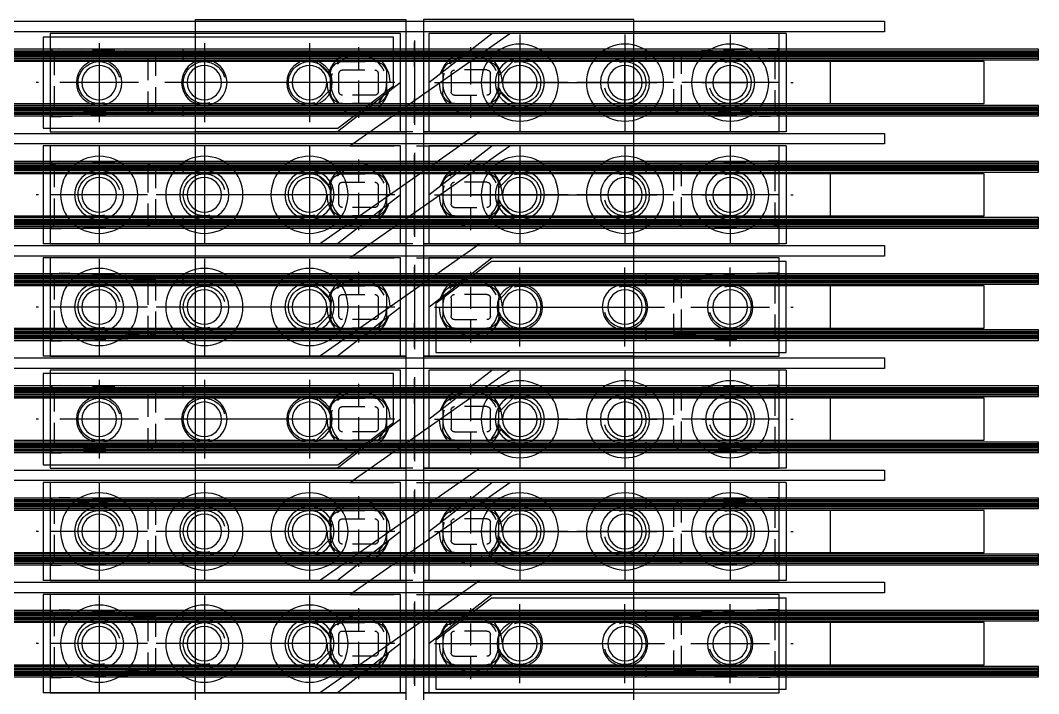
# Model space of a CAD drawing. Header units: millimetres. Extents: x 282 to 14566, y -4134 to 5341.
# Drawn here: x 3645.9 to 3791.2, y 1130 to 1226 of the extents above; entities that cross this region are included whole.
import ezdxf

# ---------------------------------------------------------------- set-up
doc = ezdxf.new("R2010")
doc.units = ezdxf.units.MM
for name, pattern in [('CENTER', [50.8, 31.75, -6.35, 6.35, -6.35]), ('CENTER1', [10, 7, -1, 1, -1]), ('CENTERX2', [101.6, 63.5, -12.7, 12.7, -12.7]), ('HIDDEN', [9.525, 6.35, -3.175]), ('HIDDEN2', [4.7625, 3.175, -1.5875])]:
    doc.linetypes.add(name, pattern=pattern)
doc.layers.add('CENTER', color=1, linetype='CENTER')
doc.layers.add('THIN', color=3, linetype='Continuous')

# ---------------------------------------------------------------- blocks, each defined once
blk = doc.blocks.new('A$C6A33477B')
at = {"color": 6}
for p, q in [((-8, 7), (31.42, 7)), ((-8, 7), (-8, -7)), ((54.27, -9), (31.42, 7)), ((-8, -7), (35.73, -7)), ((58.58, -23), (35.73, -7)), ((54.27, -9), (98, -9)), ((98, -9), (98, -23)), ((58.58, -23), (98, -23))]:
    blk.add_line(p, q, dxfattribs=at)
at = {"color": 1, "linetype": 'CENTER', "ltscale": 2}
for p, q in [((0, 6.88), (0, -6.88)), ((15, 6.88), (15, -6.88)), ((30, 6.88), (30, -6.88)), ((-6.88, 0), (6.88, 0)), ((8.12, 0), (21.88, 0)), ((23.12, 0), (36.88, 0)), ((60, -9.12), (60, -22.88)), ((75, -9.12), (75, -22.88)), ((90, -9.12), (90, -22.88)), ((53.12, -16), (66.88, -16)), ((68.12, -16), (81.88, -16)), ((83.12, -16), (96.88, -16))]:
    blk.add_line(p, q, dxfattribs=at)
at = {"color": 2, "linetype": 'HIDDEN'}
for p, q in [((35.73, -7), (51.42, -7)), ((54.27, -9), (38.58, -9))]:
    blk.add_line(p, q, dxfattribs=at)
at = {"color": 6}
for centre, radius in [((0, 0), 5.5), ((15, 0), 5.5), ((30, 0), 5.5), ((0, 0), 3.5), ((15, 0), 3.5), ((30, 0), 3.5), ((60, -16), 5.5), ((75, -16), 5.5), ((90, -16), 5.5), ((60, -16), 3.5), ((75, -16), 3.5), ((90, -16), 3.5)]:
    blk.add_circle(centre, radius, dxfattribs=at)
blk = doc.blocks.new('A$C429828F3')
at = {"color": 250}
for points in [[(-62.25, 304), (-92.25, 304), (-92.25, 320), (-62.25, 320), (-62.25, 304)], [(-59.75, 304), (-29.75, 304), (-29.75, 320), (-59.75, 320), (-59.75, 304)], [(-62.25, 288), (-92.25, 288), (-92.25, 304), (-62.25, 304), (-62.25, 288)], [(-59.75, 288), (-29.75, 288), (-29.75, 304), (-59.75, 304), (-59.75, 288)], [(-62.25, 272), (-92.25, 272), (-92.25, 288), (-62.25, 288), (-62.25, 272)], [(-59.75, 272), (-29.75, 272), (-29.75, 288), (-59.75, 288), (-59.75, 272)], [(-62.25, 256), (-92.25, 256), (-92.25, 272), (-62.25, 272), (-62.25, 256)], [(-59.75, 256), (-29.75, 256), (-29.75, 272), (-59.75, 272), (-59.75, 256)], [(-62.25, 240), (-92.25, 240), (-92.25, 256), (-62.25, 256), (-62.25, 240)], [(-59.75, 240), (-29.75, 240), (-29.75, 256), (-59.75, 256), (-59.75, 240)], [(-62.25, 224), (-92.25, 224), (-92.25, 240), (-62.25, 240), (-62.25, 224)], [(-59.75, 224), (-29.75, 224), (-29.75, 240), (-59.75, 240), (-59.75, 224)], [(-62.25, 208), (-92.25, 208), (-92.25, 224), (-62.25, 224), (-62.25, 208)], [(-59.75, 208), (-29.75, 208), (-29.75, 224), (-59.75, 224), (-59.75, 208)]]:
    blk.add_lwpolyline(points, dxfattribs=at)
blk = doc.blocks.new('A$C45CF31D8')
at = {"color": 250}
for p, q in [((15, 287.75), (-119, 287.75)), ((-119, 287.75), (-119, 286.25)), ((-119, 286.25), (15, 286.25)), ((-104, 272), (-104, 286)), ((-104, 286), (-54, 286)), ((-54, 279), (-63, 286)), ((-54, 286), (-54, 272)), ((-50, 286), (0, 286)), ((-50, 272), (-50, 286)), ((0, 286), (0, 272)), ((-141, 283.5, 0), (-141, 283.75, 0)), ((-141, 283.75, 0), (37, 283.75, 0)), ((-141, 283.25, 0), (-141, 283.5, 0)), ((-141, 283.5, 0), (37, 283.5, 0)), ((37, 283.5, 0), (-141, 283.5, 0)), ((37, 283.25, 0), (-141, 283.25, 0)), ((-141, 283, 0), (-141, 283.25, 0)), ((-141, 283.25, 0), (37, 283.25, 0)), ((-141, 282.75, 0), (-141, 283, 0)), ((-141, 283, 0), (37, 283, 0)), ((37, 283, 0), (-141, 283, 0)), ((-141, 282.5, 0), (-141, 282.75, 0)), ((-141, 282.75, 0), (37, 282.75, 0)), ((37, 282.75, 0), (-141, 282.75, 0)), ((-141, 282.25, 0), (-141, 282.5, 0)), ((-141, 282.5, 0), (37, 282.5, 0)), ((37, 282.5, 0), (-141, 282.5, 0)), ((37, 282.25, 0), (-141, 282.25, 0)), ((-111.25, 282), (-111.25, 276)), ((-50, 279), (-41, 272)), ((-141, 275.5, 0), (-141, 275.75, 0)), ((-141, 275.75, 0), (37, 275.75, 0)), ((-141, 275.25, 0), (-141, 275.5, 0)), ((-141, 275.5, 0), (37, 275.5, 0)), ((37, 275.5, 0), (-141, 275.5, 0)), ((37, 275.25, 0), (-141, 275.25, 0)), ((-141, 275, 0), (-141, 275.25, 0)), ((-141, 275.25, 0), (37, 275.25, 0)), ((-141, 274.75, 0), (-141, 275, 0)), ((-141, 275, 0), (37, 275, 0)), ((37, 275, 0), (-141, 275, 0)), ((37, 274.75, 0), (-141, 274.75, 0)), ((-141, 274.5, 0), (-141, 274.75, 0)), ((-141, 274.75, 0), (37, 274.75, 0)), ((-141, 274.25, 0), (-141, 274.5, 0)), ((-141, 274.5, 0), (37, 274.5, 0)), ((37, 274.5, 0), (-141, 274.5, 0)), ((37, 274.25, 0), (-141, 274.25, 0)), ((15, 271.75), (-119, 271.75)), ((-119, 271.75), (-119, 270.25)), ((-54, 272), (-104, 272)), ((0, 272), (-50, 272)), ((-119, 270.25), (15, 270.25)), ((-104, 256), (-104, 270)), ((-104, 270), (-54, 270)), ((-54, 263), (-63, 270)), ((-54, 270), (-54, 256)), ((-50, 270), (0, 270)), ((-50, 256), (-50, 270)), ((0, 270), (0, 256)), ((-141, 267.5, 0), (-141, 267.75, 0)), ((-141, 267.75, 0), (37, 267.75, 0)), ((-141, 267.25, 0), (-141, 267.5, 0)), ((-141, 267.5, 0), (37, 267.5, 0)), ((37, 267.5, 0), (-141, 267.5, 0)), ((37, 267.25, 0), (-141, 267.25, 0)), ((-141, 267, 0), (-141, 267.25, 0)), ((-141, 267.25, 0), (37, 267.25, 0)), ((-141, 266.75, 0), (-141, 267, 0)), ((-141, 267, 0), (37, 267, 0)), ((37, 267, 0), (-141, 267, 0)), ((-141, 266.5, 0), (-141, 266.75, 0)), ((-141, 266.75, 0), (37, 266.75, 0)), ((37, 266.75, 0), (-141, 266.75, 0)), ((-141, 266.25, 0), (-141, 266.5, 0)), ((-141, 266.5, 0), (37, 266.5, 0)), ((37, 266.5, 0), (-141, 266.5, 0)), ((37, 266.25, 0), (-141, 266.25, 0)), ((-111.25, 266), (-111.25, 260)), ((-50, 263), (-41, 256)), ((-141, 259.5, 0), (-141, 259.75, 0)), ((-141, 259.75, 0), (37, 259.75, 0)), ((-141, 259.25, 0), (-141, 259.5, 0)), ((-141, 259.5, 0), (37, 259.5, 0)), ((37, 259.5, 0), (-141, 259.5, 0)), ((37, 259.25, 0), (-141, 259.25, 0)), ((-141, 259, 0), (-141, 259.25, 0)), ((-141, 259.25, 0), (37, 259.25, 0)), ((-141, 258.75, 0), (-141, 259, 0)), ((-141, 259, 0), (37, 259, 0)), ((37, 259, 0), (-141, 259, 0)), ((37, 258.75, 0), (-141, 258.75, 0)), ((-141, 258.5, 0), (-141, 258.75, 0)), ((-141, 258.75, 0), (37, 258.75, 0)), ((-141, 258.25, 0), (-141, 258.5, 0)), ((-141, 258.5, 0), (37, 258.5, 0)), ((37, 258.5, 0), (-141, 258.5, 0)), ((37, 258.25, 0), (-141, 258.25, 0)), ((15, 255.75), (-119, 255.75)), ((-119, 255.75), (-119, 254.25)), ((-54, 256), (-104, 256)), ((0, 256), (-50, 256)), ((-119, 254.25), (15, 254.25)), ((-104, 240), (-104, 254)), ((-104, 254), (-54, 254)), ((-54, 247), (-63, 254)), ((-54, 254), (-54, 240)), ((-50, 254), (0, 254)), ((-50, 240), (-50, 254)), ((0, 254), (0, 240)), ((-141, 251.5, 0), (-141, 251.75, 0)), ((-141, 251.75, 0), (37, 251.75, 0)), ((-141, 251.25, 0), (-141, 251.5, 0)), ((-141, 251.5, 0), (37, 251.5, 0)), ((37, 251.5, 0), (-141, 251.5, 0)), ((37, 251.25, 0), (-141, 251.25, 0)), ((-141, 251, 0), (-141, 251.25, 0)), ((-141, 251.25, 0), (37, 251.25, 0)), ((-141, 250.75, 0), (-141, 251, 0)), ((-141, 251, 0), (37, 251, 0)), ((37, 251, 0), (-141, 251, 0)), ((-141, 250.5, 0), (-141, 250.75, 0)), ((-141, 250.75, 0), (37, 250.75, 0)), ((37, 250.75, 0), (-141, 250.75, 0)), ((-141, 250.25, 0), (-141, 250.5, 0)), ((-141, 250.5, 0), (37, 250.5, 0)), ((37, 250.5, 0), (-141, 250.5, 0)), ((37, 250.25, 0), (-141, 250.25, 0)), ((-111.25, 250), (-111.25, 244)), ((-50, 247), (-41, 240)), ((-141, 243.5, 0), (-141, 243.75, 0)), ((-141, 243.75, 0), (37, 243.75, 0)), ((-141, 243.25, 0), (-141, 243.5, 0)), ((-141, 243.5, 0), (37, 243.5, 0)), ((37, 243.5, 0), (-141, 243.5, 0)), ((37, 243.25, 0), (-141, 243.25, 0)), ((-141, 243, 0), (-141, 243.25, 0)), ((-141, 243.25, 0), (37, 243.25, 0)), ((-141, 242.75, 0), (-141, 243, 0)), ((-141, 243, 0), (37, 243, 0)), ((37, 243, 0), (-141, 243, 0)), ((37, 242.75, 0), (-141, 242.75, 0)), ((-141, 242.5, 0), (-141, 242.75, 0)), ((-141, 242.75, 0), (37, 242.75, 0)), ((-141, 242.25, 0), (-141, 242.5, 0)), ((-141, 242.5, 0), (37, 242.5, 0)), ((37, 242.5, 0), (-141, 242.5, 0)), ((37, 242.25, 0), (-141, 242.25, 0)), ((15, 239.75), (-119, 239.75)), ((-119, 239.75), (-119, 238.25)), ((-54, 240), (-104, 240)), ((0, 240), (-50, 240)), ((-119, 238.25), (15, 238.25)), ((-104, 224), (-104, 238)), ((-104, 238), (-54, 238)), ((-54, 231), (-63, 238)), ((-54, 238), (-54, 224)), ((-50, 238), (0, 238)), ((-50, 224), (-50, 238)), ((0, 238), (0, 224)), ((-141, 235.5, 0), (-141, 235.75, 0)), ((-141, 235.75, 0), (37, 235.75, 0)), ((-141, 235.25, 0), (-141, 235.5, 0)), ((-141, 235.5, 0), (37, 235.5, 0)), ((37, 235.5, 0), (-141, 235.5, 0)), ((37, 235.25, 0), (-141, 235.25, 0)), ((-141, 235, 0), (-141, 235.25, 0)), ((-141, 235.25, 0), (37, 235.25, 0)), ((-141, 234.75, 0), (-141, 235, 0)), ((-141, 235, 0), (37, 235, 0)), ((37, 235, 0), (-141, 235, 0)), ((-141, 234.5, 0), (-141, 234.75, 0)), ((-141, 234.75, 0), (37, 234.75, 0)), ((37, 234.75, 0), (-141, 234.75, 0)), ((-141, 234.25, 0), (-141, 234.5, 0)), ((-141, 234.5, 0), (37, 234.5, 0)), ((37, 234.5, 0), (-141, 234.5, 0)), ((37, 234.25, 0), (-141, 234.25, 0)), ((-111.25, 234), (-111.25, 228)), ((-50, 231), (-41, 224)), ((-141, 227.5, 0), (-141, 227.75, 0)), ((-141, 227.75, 0), (37, 227.75, 0)), ((-141, 227.25, 0), (-141, 227.5, 0)), ((-141, 227.5, 0), (37, 227.5, 0)), ((37, 227.5, 0), (-141, 227.5, 0)), ((37, 227.25, 0), (-141, 227.25, 0)), ((-141, 227, 0), (-141, 227.25, 0)), ((-141, 227.25, 0), (37, 227.25, 0)), ((-141, 226.75, 0), (-141, 227, 0)), ((-141, 227, 0), (37, 227, 0)), ((37, 227, 0), (-141, 227, 0)), ((37, 226.75, 0), (-141, 226.75, 0)), ((-141, 226.5, 0), (-141, 226.75, 0)), ((-141, 226.75, 0), (37, 226.75, 0)), ((-141, 226.25, 0), (-141, 226.5, 0)), ((-141, 226.5, 0), (37, 226.5, 0)), ((37, 226.5, 0), (-141, 226.5, 0)), ((37, 226.25, 0), (-141, 226.25, 0)), ((15, 223.75), (-119, 223.75)), ((-119, 223.75), (-119, 222.25)), ((-54, 224), (-104, 224)), ((0, 224), (-50, 224)), ((-119, 222.25), (15, 222.25)), ((-104, 208), (-104, 222)), ((-104, 222), (-54, 222)), ((-54, 215), (-63, 222)), ((-54, 222), (-54, 208)), ((-50, 222), (0, 222)), ((-50, 208), (-50, 222)), ((0, 222), (0, 208)), ((-141, 219.5, 0), (-141, 219.75, 0)), ((-141, 219.75, 0), (37, 219.75, 0)), ((-141, 219.25, 0), (-141, 219.5, 0)), ((-141, 219.5, 0), (37, 219.5, 0)), ((37, 219.5, 0), (-141, 219.5, 0)), ((37, 219.25, 0), (-141, 219.25, 0)), ((-141, 219, 0), (-141, 219.25, 0)), ((-141, 219.25, 0), (37, 219.25, 0)), ((-141, 218.75, 0), (-141, 219, 0)), ((-141, 219, 0), (37, 219, 0)), ((37, 219, 0), (-141, 219, 0)), ((-141, 218.5, 0), (-141, 218.75, 0)), ((-141, 218.75, 0), (37, 218.75, 0)), ((37, 218.75, 0), (-141, 218.75, 0)), ((-141, 218.25, 0), (-141, 218.5, 0)), ((-141, 218.5, 0), (37, 218.5, 0)), ((37, 218.5, 0), (-141, 218.5, 0)), ((37, 218.25, 0), (-141, 218.25, 0)), ((-111.25, 218), (-111.25, 212)), ((-50, 215), (-41, 208)), ((-141, 211.5, 0), (-141, 211.75, 0)), ((-141, 211.75, 0), (37, 211.75, 0)), ((-141, 211.25, 0), (-141, 211.5, 0)), ((-141, 211.5, 0), (37, 211.5, 0)), ((37, 211.5, 0), (-141, 211.5, 0)), ((37, 211.25, 0), (-141, 211.25, 0)), ((-141, 211, 0), (-141, 211.25, 0)), ((-141, 211.25, 0), (37, 211.25, 0)), ((-141, 210.75, 0), (-141, 211, 0)), ((-141, 211, 0), (37, 211, 0)), ((37, 211, 0), (-141, 211, 0)), ((37, 210.75, 0), (-141, 210.75, 0)), ((-141, 210.5, 0), (-141, 210.75, 0)), ((-141, 210.75, 0), (37, 210.75, 0)), ((-141, 210.25, 0), (-141, 210.5, 0)), ((-141, 210.5, 0), (37, 210.5, 0)), ((37, 210.5, 0), (-141, 210.5, 0)), ((37, 210.25, 0), (-141, 210.25, 0)), ((15, 207.75), (-119, 207.75)), ((-119, 207.75), (-119, 206.25)), ((-54, 208), (-104, 208)), ((0, 208), (-50, 208)), ((-119, 206.25), (15, 206.25)), ((-104, 192), (-104, 206)), ((-104, 206), (-54, 206)), ((-54, 199), (-63, 206)), ((-54, 206), (-54, 192)), ((-50, 206), (0, 206)), ((-50, 192), (-50, 206)), ((0, 206), (0, 192)), ((-141, 203.5, 0), (-141, 203.75, 0)), ((-141, 203.75, 0), (37, 203.75, 0)), ((-141, 203.25, 0), (-141, 203.5, 0)), ((-141, 203.5, 0), (37, 203.5, 0)), ((37, 203.5, 0), (-141, 203.5, 0)), ((37, 203.25, 0), (-141, 203.25, 0)), ((-141, 203, 0), (-141, 203.25, 0)), ((-141, 203.25, 0), (37, 203.25, 0)), ((-141, 202.75, 0), (-141, 203, 0)), ((-141, 203, 0), (37, 203, 0)), ((37, 203, 0), (-141, 203, 0)), ((-141, 202.5, 0), (-141, 202.75, 0)), ((-141, 202.75, 0), (37, 202.75, 0)), ((37, 202.75, 0), (-141, 202.75, 0)), ((-141, 202.25, 0), (-141, 202.5, 0)), ((-141, 202.5, 0), (37, 202.5, 0)), ((37, 202.5, 0), (-141, 202.5, 0)), ((37, 202.25, 0), (-141, 202.25, 0)), ((-111.25, 202), (-111.25, 196)), ((-50, 199), (-41, 192)), ((-141, 195.5, 0), (-141, 195.75, 0)), ((-141, 195.75, 0), (37, 195.75, 0)), ((-141, 195.25, 0), (-141, 195.5, 0)), ((-141, 195.5, 0), (37, 195.5, 0)), ((37, 195.5, 0), (-141, 195.5, 0)), ((37, 195.25, 0), (-141, 195.25, 0)), ((-141, 195, 0), (-141, 195.25, 0)), ((-141, 195.25, 0), (37, 195.25, 0)), ((-141, 194.75, 0), (-141, 195, 0)), ((-141, 195, 0), (37, 195, 0)), ((37, 195, 0), (-141, 195, 0)), ((37, 194.75, 0), (-141, 194.75, 0)), ((-141, 194.5, 0), (-141, 194.75, 0)), ((-141, 194.75, 0), (37, 194.75, 0)), ((-141, 194.25, 0), (-141, 194.5, 0)), ((-141, 194.5, 0), (37, 194.5, 0)), ((37, 194.5, 0), (-141, 194.5, 0)), ((37, 194.25, 0), (-141, 194.25, 0)), ((-54, 192), (-104, 192)), ((0, 192), (-50, 192))]:
    blk.add_line(p, q, dxfattribs=at)
at = {"color": 250, "linetype": 'CENTERX2'}
for p, q in [((-52, 285, 0), (-52, 273, 0)), ((-52, 269, 0), (-52, 257, 0)), ((-52, 253, 0), (-52, 241, 0)), ((-52, 237, 0), (-52, 225, 0)), ((-52, 221, 0), (-52, 209, 0)), ((-52, 205, 0), (-52, 193, 0))]:
    blk.add_line(p, q, dxfattribs=at)
at = {"color": 250, "linetype": 'CENTER1'}
for p, q in [((-52, 282.5, 0), (-52, 284.75, 0)), ((-52, 282.25, 0), (-52, 284.5, 0)), ((-52, 282, 0), (-52, 284.25, 0)), ((-52, 281.75, 0), (-52, 284, 0)), ((-52, 281.5, 0), (-52, 283.75, 0)), ((-52, 281.25, 0), (-52, 283.5, 0)), ((-52, 274.5, 0), (-52, 276.75, 0)), ((-52, 274.25, 0), (-52, 276.5, 0)), ((-52, 274, 0), (-52, 276.25, 0)), ((-52, 273.75, 0), (-52, 276, 0)), ((-52, 273.5, 0), (-52, 275.75, 0)), ((-52, 273.25, 0), (-52, 275.5, 0)), ((-52, 266.5, 0), (-52, 268.75, 0)), ((-52, 266.25, 0), (-52, 268.5, 0)), ((-52, 266, 0), (-52, 268.25, 0)), ((-52, 265.75, 0), (-52, 268, 0)), ((-52, 265.5, 0), (-52, 267.75, 0)), ((-52, 265.25, 0), (-52, 267.5, 0)), ((-52, 258.5, 0), (-52, 260.75, 0)), ((-52, 258.25, 0), (-52, 260.5, 0)), ((-52, 258, 0), (-52, 260.25, 0)), ((-52, 257.75, 0), (-52, 260, 0)), ((-52, 257.5, 0), (-52, 259.75, 0)), ((-52, 257.25, 0), (-52, 259.5, 0)), ((-52, 250.5, 0), (-52, 252.75, 0)), ((-52, 250.25, 0), (-52, 252.5, 0)), ((-52, 250, 0), (-52, 252.25, 0)), ((-52, 249.75, 0), (-52, 252, 0)), ((-52, 249.5, 0), (-52, 251.75, 0)), ((-52, 249.25, 0), (-52, 251.5, 0)), ((-52, 242.5, 0), (-52, 244.75, 0)), ((-52, 242.25, 0), (-52, 244.5, 0)), ((-52, 242, 0), (-52, 244.25, 0)), ((-52, 241.75, 0), (-52, 244, 0)), ((-52, 241.5, 0), (-52, 243.75, 0)), ((-52, 241.25, 0), (-52, 243.5, 0)), ((-52, 234.5, 0), (-52, 236.75, 0)), ((-52, 234.25, 0), (-52, 236.5, 0)), ((-52, 234, 0), (-52, 236.25, 0)), ((-52, 233.75, 0), (-52, 236, 0)), ((-52, 233.5, 0), (-52, 235.75, 0)), ((-52, 233.25, 0), (-52, 235.5, 0)), ((-52, 226.5, 0), (-52, 228.75, 0)), ((-52, 226.25, 0), (-52, 228.5, 0)), ((-52, 226, 0), (-52, 228.25, 0)), ((-52, 225.75, 0), (-52, 228, 0)), ((-52, 225.5, 0), (-52, 227.75, 0)), ((-52, 225.25, 0), (-52, 227.5, 0)), ((-52, 218.5, 0), (-52, 220.75, 0)), ((-52, 218.25, 0), (-52, 220.5, 0)), ((-52, 218, 0), (-52, 220.25, 0)), ((-52, 217.75, 0), (-52, 220, 0)), ((-52, 217.5, 0), (-52, 219.75, 0)), ((-52, 217.25, 0), (-52, 219.5, 0)), ((-52, 210.5, 0), (-52, 212.75, 0)), ((-52, 210.25, 0), (-52, 212.5, 0)), ((-52, 210, 0), (-52, 212.25, 0)), ((-52, 209.75, 0), (-52, 212, 0)), ((-52, 209.5, 0), (-52, 211.75, 0)), ((-52, 209.25, 0), (-52, 211.5, 0)), ((-52, 202.5, 0), (-52, 204.75, 0)), ((-52, 202.25, 0), (-52, 204.5, 0)), ((-52, 202, 0), (-52, 204.25, 0)), ((-52, 201.75, 0), (-52, 204, 0)), ((-52, 201.5, 0), (-52, 203.75, 0)), ((-52, 201.25, 0), (-52, 203.5, 0)), ((-52, 194.5, 0), (-52, 196.75, 0)), ((-52, 194.25, 0), (-52, 196.5, 0)), ((-52, 194, 0), (-52, 196.25, 0)), ((-52, 193.75, 0), (-52, 196, 0)), ((-52, 193.5, 0), (-52, 195.75, 0)), ((-52, 193.25, 0), (-52, 195.5, 0))]:
    blk.add_line(p, q, dxfattribs=at)
at = {"color": 250, "linetype": 'HIDDEN2'}
for p, q in [((-103.4, 283.26), (-104, 283.86)), ((-104, 283.86), (-90, 283.43)), ((-104, 283.28), (-88.94, 282.81)), ((-103.4, 274.74), (-103.4, 283.26)), ((-90, 283.43), (-88.94, 282.81)), ((-90, 283.43), (-90, 274.57)), ((-85, 283.5), (-85, 283.75)), ((-85, 283.25), (-85, 283.5)), ((-85, 283), (-85, 283.25)), ((-60, 273.96), (-60, 284.04)), ((-44, 284.04), (-44, 273.96)), ((-19, 283.5), (-19, 283.75)), ((-19, 283.25), (-19, 283.5)), ((-19, 283), (-19, 283.25)), ((-15.06, 282.81), (-14, 283.43)), ((-15.06, 282.81), (0, 283.28)), ((-14, 283.43), (0, 283.86)), ((-14, 274.57), (-14, 283.43)), ((0, 283.86), (-0.6, 283.26)), ((-0.6, 283.26), (-0.6, 274.74)), ((-104, 283), (-60.28, 283)), ((-88.94, 282.81), (-88.94, 275.19)), ((-85, 282.75), (-85, 283)), ((-85, 282.5), (-85, 282.75)), ((-85, 282.25), (-85, 282.5)), ((-62.3, 282), (-57.7, 282)), ((-41.7, 282), (-46.3, 282)), ((0, 283), (-44, 283)), ((-19, 282.75), (-19, 283)), ((-19, 282.5), (-19, 282.75)), ((-19, 282.25), (-19, 282.5)), ((-15.06, 275.19), (-15.06, 282.81)), ((-62.3, 280.8), (-57.7, 280.8)), ((-41.7, 280.8), (-46.3, 280.8)), ((-54.96, 279), (-65.04, 279)), ((-64, 277.7), (-64, 280.3)), ((-62.8, 277.7), (-62.8, 280.3)), ((-57.2, 280.3), (-57.2, 277.7)), ((-56, 280.3), (-56, 277.7)), ((-49.04, 279), (-38.96, 279)), ((-48, 280.3), (-48, 277.7)), ((-46.8, 280.3), (-46.8, 277.7)), ((-41.2, 277.7), (-41.2, 280.3)), ((-40, 277.7), (-40, 280.3)), ((-57.7, 277.2), (-62.3, 277.2)), ((-57.7, 276), (-62.3, 276)), ((-46.3, 277.2), (-41.7, 277.2)), ((-46.3, 276), (-41.7, 276)), ((-88.94, 275.19), (-104, 274.72)), ((-104, 275), (-60, 275)), ((-104, 274.14), (-103.4, 274.74)), ((-90, 274.57), (-104, 274.14)), ((-88.94, 275.19), (-90, 274.57)), ((-85, 275.5), (-85, 275.75)), ((-85, 275.25), (-85, 275.5)), ((-85, 275), (-85, 275.25)), ((-85, 274.75), (-85, 275)), ((-85, 274.5), (-85, 274.75)), ((0, 275), (-43.72, 275)), ((-19, 275.5), (-19, 275.75)), ((-19, 275.25), (-19, 275.5)), ((-19, 275), (-19, 275.25)), ((-19, 274.75), (-19, 275)), ((-19, 274.5), (-19, 274.75)), ((0, 274.72), (-15.06, 275.19)), ((-14, 274.57), (-15.06, 275.19)), ((0, 274.14), (-14, 274.57)), ((-0.6, 274.74), (0, 274.14)), ((-85, 274.25), (-85, 274.5)), ((-19, 274.25), (-19, 274.5)), ((-103.4, 267.26), (-104, 267.86)), ((-104, 267.86), (-90, 267.43)), ((-104, 267.28), (-88.94, 266.81)), ((-103.4, 258.74), (-103.4, 267.26)), ((-90, 267.43), (-88.94, 266.81)), ((-90, 267.43), (-90, 258.57)), ((-85, 267.5), (-85, 267.75)), ((-85, 267.25), (-85, 267.5)), ((-85, 267), (-85, 267.25)), ((-60, 257.96), (-60, 268.04)), ((-44, 268.04), (-44, 257.96)), ((-19, 267.5), (-19, 267.75)), ((-19, 267.25), (-19, 267.5)), ((-19, 267), (-19, 267.25)), ((-15.06, 266.81), (-14, 267.43)), ((-15.06, 266.81), (0, 267.28)), ((-14, 267.43), (0, 267.86)), ((-14, 258.57), (-14, 267.43)), ((0, 267.86), (-0.6, 267.26)), ((-0.6, 267.26), (-0.6, 258.74)), ((-104, 267), (-60.28, 267)), ((-88.94, 266.81), (-88.94, 259.19)), ((-85, 266.75), (-85, 267)), ((-85, 266.5), (-85, 266.75)), ((-85, 266.25), (-85, 266.5)), ((-62.3, 266), (-57.7, 266)), ((-41.7, 266), (-46.3, 266)), ((0, 267), (-44, 267)), ((-19, 266.75), (-19, 267)), ((-19, 266.5), (-19, 266.75)), ((-19, 266.25), (-19, 266.5)), ((-15.06, 259.19), (-15.06, 266.81)), ((-62.3, 264.8), (-57.7, 264.8)), ((-41.7, 264.8), (-46.3, 264.8)), ((-54.96, 263), (-65.04, 263)), ((-64, 261.7), (-64, 264.3)), ((-62.8, 261.7), (-62.8, 264.3)), ((-57.2, 264.3), (-57.2, 261.7)), ((-56, 264.3), (-56, 261.7)), ((-49.04, 263), (-38.96, 263)), ((-48, 264.3), (-48, 261.7)), ((-46.8, 264.3), (-46.8, 261.7)), ((-41.2, 261.7), (-41.2, 264.3)), ((-40, 261.7), (-40, 264.3)), ((-57.7, 261.2), (-62.3, 261.2)), ((-57.7, 260), (-62.3, 260)), ((-46.3, 261.2), (-41.7, 261.2)), ((-46.3, 260), (-41.7, 260)), ((-88.94, 259.19), (-104, 258.72)), ((-104, 259), (-60, 259)), ((-104, 258.14), (-103.4, 258.74)), ((-90, 258.57), (-104, 258.14)), ((-88.94, 259.19), (-90, 258.57)), ((-85, 259.5), (-85, 259.75)), ((-85, 259.25), (-85, 259.5)), ((-85, 259), (-85, 259.25)), ((-85, 258.75), (-85, 259)), ((-85, 258.5), (-85, 258.75)), ((0, 259), (-43.72, 259)), ((-19, 259.5), (-19, 259.75)), ((-19, 259.25), (-19, 259.5)), ((-19, 259), (-19, 259.25)), ((-19, 258.75), (-19, 259)), ((-19, 258.5), (-19, 258.75)), ((0, 258.72), (-15.06, 259.19)), ((-14, 258.57), (-15.06, 259.19)), ((0, 258.14), (-14, 258.57)), ((-0.6, 258.74), (0, 258.14)), ((-85, 258.25), (-85, 258.5)), ((-19, 258.25), (-19, 258.5)), ((-103.4, 251.26), (-104, 251.86)), ((-104, 251.86), (-90, 251.43)), ((-104, 251.28), (-88.94, 250.81)), ((-90, 251.43), (-88.94, 250.81)), ((-90, 251.43), (-90, 242.57)), ((-85, 251.5), (-85, 251.75)), ((-85, 251.25), (-85, 251.5)), ((-60, 241.96), (-60, 252.04)), ((-44, 252.04), (-44, 241.96)), ((-19, 251.5), (-19, 251.75)), ((-19, 251.25), (-19, 251.5)), ((-15.06, 250.81), (-14, 251.43)), ((-15.06, 250.81), (0, 251.28)), ((-14, 251.43), (0, 251.86)), ((-14, 242.57), (-14, 251.43)), ((0, 251.86), (-0.6, 251.26)), ((-104, 251), (-60.28, 251)), ((-103.4, 242.74), (-103.4, 251.26)), ((-88.94, 250.81), (-88.94, 243.19)), ((-85, 251), (-85, 251.25)), ((-85, 250.75), (-85, 251)), ((-85, 250.5), (-85, 250.75)), ((-85, 250.25), (-85, 250.5)), ((-62.3, 250), (-57.7, 250)), ((-41.7, 250), (-46.3, 250)), ((0, 251), (-44, 251)), ((-19, 251), (-19, 251.25)), ((-19, 250.75), (-19, 251)), ((-19, 250.5), (-19, 250.75)), ((-19, 250.25), (-19, 250.5)), ((-15.06, 243.19), (-15.06, 250.81)), ((-0.6, 251.26), (-0.6, 242.74)), ((-62.3, 248.8), (-57.7, 248.8)), ((-41.7, 248.8), (-46.3, 248.8)), ((-54.96, 247), (-65.04, 247)), ((-64, 245.7), (-64, 248.3)), ((-62.8, 245.7), (-62.8, 248.3)), ((-57.2, 248.3), (-57.2, 245.7)), ((-56, 248.3), (-56, 245.7)), ((-49.04, 247), (-38.96, 247)), ((-48, 248.3), (-48, 245.7)), ((-46.8, 248.3), (-46.8, 245.7)), ((-41.2, 245.7), (-41.2, 248.3)), ((-40, 245.7), (-40, 248.3)), ((-57.7, 245.2), (-62.3, 245.2)), ((-46.3, 245.2), (-41.7, 245.2)), ((-88.94, 243.19), (-104, 242.72)), ((-104, 243), (-60, 243)), ((-104, 242.14), (-103.4, 242.74)), ((-90, 242.57), (-104, 242.14)), ((-88.94, 243.19), (-90, 242.57)), ((-85, 243.5), (-85, 243.75)), ((-85, 243.25), (-85, 243.5)), ((-85, 243), (-85, 243.25)), ((-85, 242.75), (-85, 243)), ((-85, 242.5), (-85, 242.75)), ((-57.7, 244), (-62.3, 244)), ((-46.3, 244), (-41.7, 244)), ((0, 243), (-43.72, 243)), ((-19, 243.5), (-19, 243.75)), ((-19, 243.25), (-19, 243.5)), ((-19, 243), (-19, 243.25)), ((-19, 242.75), (-19, 243)), ((-19, 242.5), (-19, 242.75)), ((0, 242.72), (-15.06, 243.19)), ((-14, 242.57), (-15.06, 243.19)), ((0, 242.14), (-14, 242.57)), ((-0.6, 242.74), (0, 242.14)), ((-85, 242.25), (-85, 242.5)), ((-19, 242.25), (-19, 242.5)), ((-103.4, 235.26), (-104, 235.86)), ((-104, 235.86), (-90, 235.43)), ((-90, 235.43), (-88.94, 234.81)), ((-90, 235.43), (-90, 226.57)), ((-85, 235.5), (-85, 235.75)), ((-85, 235.25), (-85, 235.5)), ((-60, 225.96), (-60, 236.04)), ((-44, 236.04), (-44, 225.96)), ((-19, 235.5), (-19, 235.75)), ((-19, 235.25), (-19, 235.5)), ((-15.06, 234.81), (-14, 235.43)), ((-14, 235.43), (0, 235.86)), ((-14, 226.57), (-14, 235.43)), ((0, 235.86), (-0.6, 235.26)), ((-104, 235.28), (-88.94, 234.81)), ((-104, 235), (-60.28, 235)), ((-103.4, 226.74), (-103.4, 235.26)), ((-88.94, 234.81), (-88.94, 227.19)), ((-85, 235), (-85, 235.25)), ((-85, 234.75), (-85, 235)), ((-85, 234.5), (-85, 234.75)), ((-85, 234.25), (-85, 234.5)), ((-62.3, 234), (-57.7, 234)), ((-41.7, 234), (-46.3, 234)), ((0, 235), (-44, 235)), ((-19, 235), (-19, 235.25)), ((-19, 234.75), (-19, 235)), ((-19, 234.5), (-19, 234.75)), ((-19, 234.25), (-19, 234.5)), ((-15.06, 234.81), (0, 235.28)), ((-15.06, 227.19), (-15.06, 234.81)), ((-0.6, 235.26), (-0.6, 226.74)), ((-62.3, 232.8), (-57.7, 232.8)), ((-41.7, 232.8), (-46.3, 232.8)), ((-54.96, 231), (-65.04, 231)), ((-64, 229.7), (-64, 232.3)), ((-62.8, 229.7), (-62.8, 232.3)), ((-57.2, 232.3), (-57.2, 229.7)), ((-56, 232.3), (-56, 229.7)), ((-49.04, 231), (-38.96, 231)), ((-48, 232.3), (-48, 229.7)), ((-46.8, 232.3), (-46.8, 229.7)), ((-41.2, 229.7), (-41.2, 232.3)), ((-40, 229.7), (-40, 232.3)), ((-57.7, 229.2), (-62.3, 229.2)), ((-46.3, 229.2), (-41.7, 229.2)), ((-88.94, 227.19), (-104, 226.72)), ((-104, 227), (-60, 227)), ((-104, 226.14), (-103.4, 226.74)), ((-88.94, 227.19), (-90, 226.57)), ((-85, 227.5), (-85, 227.75)), ((-85, 227.25), (-85, 227.5)), ((-85, 227), (-85, 227.25)), ((-85, 226.75), (-85, 227)), ((-85, 226.5), (-85, 226.75)), ((-57.7, 228), (-62.3, 228)), ((-46.3, 228), (-41.7, 228)), ((0, 227), (-43.72, 227)), ((-19, 227.5), (-19, 227.75)), ((-19, 227.25), (-19, 227.5)), ((-19, 227), (-19, 227.25)), ((-19, 226.75), (-19, 227)), ((-19, 226.5), (-19, 226.75)), ((0, 226.72), (-15.06, 227.19)), ((-14, 226.57), (-15.06, 227.19)), ((-0.6, 226.74), (0, 226.14)), ((-90, 226.57), (-104, 226.14)), ((-85, 226.25), (-85, 226.5)), ((-19, 226.25), (-19, 226.5)), ((0, 226.14), (-14, 226.57)), ((-103.4, 219.26), (-104, 219.86)), ((-104, 219.86), (-90, 219.43)), ((-90, 219.43), (-88.94, 218.81)), ((-90, 219.43), (-90, 210.57)), ((-85, 219.5), (-85, 219.75)), ((-85, 219.25), (-85, 219.5)), ((-60, 209.96), (-60, 220.04)), ((-44, 220.04), (-44, 209.96)), ((-19, 219.5), (-19, 219.75)), ((-19, 219.25), (-19, 219.5)), ((-15.06, 218.81), (-14, 219.43)), ((-14, 219.43), (0, 219.86)), ((-14, 210.57), (-14, 219.43)), ((0, 219.86), (-0.6, 219.26)), ((-104, 219.28), (-88.94, 218.81)), ((-104, 219), (-60.28, 219)), ((-103.4, 210.74), (-103.4, 219.26)), ((-88.94, 218.81), (-88.94, 211.19)), ((-85, 219), (-85, 219.25)), ((-85, 218.75), (-85, 219)), ((-85, 218.5), (-85, 218.75)), ((-85, 218.25), (-85, 218.5)), ((-62.3, 218), (-57.7, 218)), ((-41.7, 218), (-46.3, 218)), ((0, 219), (-44, 219)), ((-19, 219), (-19, 219.25)), ((-19, 218.75), (-19, 219)), ((-19, 218.5), (-19, 218.75)), ((-19, 218.25), (-19, 218.5)), ((-15.06, 218.81), (0, 219.28)), ((-15.06, 211.19), (-15.06, 218.81)), ((-0.6, 219.26), (-0.6, 210.74)), ((-62.3, 216.8), (-57.7, 216.8)), ((-41.7, 216.8), (-46.3, 216.8)), ((-54.96, 215), (-65.04, 215)), ((-64, 213.7), (-64, 216.3)), ((-62.8, 213.7), (-62.8, 216.3)), ((-57.2, 216.3), (-57.2, 213.7)), ((-56, 216.3), (-56, 213.7)), ((-49.04, 215), (-38.96, 215)), ((-48, 216.3), (-48, 213.7)), ((-46.8, 216.3), (-46.8, 213.7)), ((-41.2, 213.7), (-41.2, 216.3)), ((-40, 213.7), (-40, 216.3)), ((-57.7, 213.2), (-62.3, 213.2)), ((-46.3, 213.2), (-41.7, 213.2)), ((-88.94, 211.19), (-104, 210.72)), ((-104, 211), (-60, 211)), ((-104, 210.14), (-103.4, 210.74)), ((-88.94, 211.19), (-90, 210.57)), ((-85, 211.5), (-85, 211.75)), ((-85, 211.25), (-85, 211.5)), ((-85, 211), (-85, 211.25)), ((-85, 210.75), (-85, 211)), ((-85, 210.5), (-85, 210.75)), ((-57.7, 212), (-62.3, 212)), ((-46.3, 212), (-41.7, 212)), ((0, 211), (-43.72, 211)), ((-19, 211.5), (-19, 211.75)), ((-19, 211.25), (-19, 211.5)), ((-19, 211), (-19, 211.25)), ((-19, 210.75), (-19, 211)), ((-19, 210.5), (-19, 210.75)), ((0, 210.72), (-15.06, 211.19)), ((-14, 210.57), (-15.06, 211.19)), ((-0.6, 210.74), (0, 210.14)), ((-90, 210.57), (-104, 210.14)), ((-85, 210.25), (-85, 210.5)), ((-19, 210.25), (-19, 210.5)), ((0, 210.14), (-14, 210.57)), ((-103.4, 203.26), (-104, 203.86)), ((-104, 203.86), (-90, 203.43)), ((-90, 203.43), (-88.94, 202.81)), ((-90, 203.43), (-90, 194.57)), ((-85, 203.5), (-85, 203.75)), ((-85, 203.25), (-85, 203.5)), ((-60, 193.96), (-60, 204.04)), ((-44, 204.04), (-44, 193.96)), ((-19, 203.5), (-19, 203.75)), ((-19, 203.25), (-19, 203.5)), ((-15.06, 202.81), (-14, 203.43)), ((-14, 203.43), (0, 203.86)), ((-14, 194.57), (-14, 203.43)), ((0, 203.86), (-0.6, 203.26)), ((-104, 203.28), (-88.94, 202.81)), ((-104, 203), (-60.28, 203)), ((-103.4, 194.74), (-103.4, 203.26)), ((-88.94, 202.81), (-88.94, 195.19)), ((-85, 203), (-85, 203.25)), ((-85, 202.75), (-85, 203)), ((-85, 202.5), (-85, 202.75)), ((-85, 202.25), (-85, 202.5)), ((-62.3, 202), (-57.7, 202)), ((-41.7, 202), (-46.3, 202)), ((0, 203), (-44, 203)), ((-19, 203), (-19, 203.25)), ((-19, 202.75), (-19, 203)), ((-19, 202.5), (-19, 202.75)), ((-19, 202.25), (-19, 202.5)), ((-15.06, 202.81), (0, 203.28)), ((-15.06, 195.19), (-15.06, 202.81)), ((-0.6, 203.26), (-0.6, 194.74)), ((-62.3, 200.8), (-57.7, 200.8)), ((-41.7, 200.8), (-46.3, 200.8)), ((-54.96, 199), (-65.04, 199)), ((-64, 197.7), (-64, 200.3)), ((-62.8, 197.7), (-62.8, 200.3)), ((-57.2, 200.3), (-57.2, 197.7)), ((-56, 200.3), (-56, 197.7)), ((-49.04, 199), (-38.96, 199)), ((-48, 200.3), (-48, 197.7)), ((-46.8, 200.3), (-46.8, 197.7)), ((-41.2, 197.7), (-41.2, 200.3)), ((-40, 197.7), (-40, 200.3)), ((-57.7, 197.2), (-62.3, 197.2)), ((-46.3, 197.2), (-41.7, 197.2)), ((-88.94, 195.19), (-104, 194.72)), ((-104, 195), (-60, 195)), ((-104, 194.14), (-103.4, 194.74)), ((-88.94, 195.19), (-90, 194.57)), ((-85, 195.5), (-85, 195.75)), ((-85, 195.25), (-85, 195.5)), ((-85, 195), (-85, 195.25)), ((-85, 194.75), (-85, 195)), ((-85, 194.5), (-85, 194.75)), ((-57.7, 196), (-62.3, 196)), ((-46.3, 196), (-41.7, 196)), ((0, 195), (-43.72, 195)), ((-19, 195.5), (-19, 195.75)), ((-19, 195.25), (-19, 195.5)), ((-19, 195), (-19, 195.25)), ((-19, 194.75), (-19, 195)), ((-19, 194.5), (-19, 194.75)), ((0, 194.72), (-15.06, 195.19)), ((-14, 194.57), (-15.06, 195.19)), ((-0.6, 194.74), (0, 194.14)), ((-90, 194.57), (-104, 194.14)), ((-85, 194.25), (-85, 194.5)), ((-19, 194.25), (-19, 194.5)), ((0, 194.14), (-14, 194.57))]:
    blk.add_line(p, q, dxfattribs=at)
at = {"color": 250, "elevation": 0}
for points in [[(-133.25, 276), (-133.25, 282), (29.25, 282), (29.25, 276)], [(-133.25, 260), (-133.25, 266), (29.25, 266), (29.25, 260)], [(-133.25, 244), (-133.25, 250), (29.25, 250), (29.25, 244)], [(-133.25, 228), (-133.25, 234), (29.25, 234), (29.25, 228)], [(-133.25, 212), (-133.25, 218), (29.25, 218), (29.25, 212)], [(-133.25, 196), (-133.25, 202), (29.25, 202), (29.25, 196)]]:
    blk.add_lwpolyline(points, close=True, dxfattribs=at)
at = {"color": 250, "linetype": 'HIDDEN2'}
for points in [[(-66, 276), (-64, 278), (-64, 280), (-66, 282)], [(-38, 276), (-40, 278), (-40, 280), (-38, 282)], [(-66, 260), (-64, 262), (-64, 264), (-66, 266)], [(-38, 260), (-40, 262), (-40, 264), (-38, 266)], [(-66, 244), (-64, 246), (-64, 248), (-66, 250)], [(-38, 244), (-40, 246), (-40, 248), (-38, 250)], [(-66, 228), (-64, 230), (-64, 232), (-66, 234)], [(-38, 228), (-40, 230), (-40, 232), (-38, 234)], [(-66, 212), (-64, 214), (-64, 216), (-66, 218)], [(-38, 212), (-40, 214), (-40, 216), (-38, 218)], [(-66, 196), (-64, 198), (-64, 200), (-66, 202)], [(-38, 196), (-40, 198), (-40, 200), (-38, 202)]]:
    blk.add_lwpolyline(points, dxfattribs=at)
for centre, radius in [((-60, 279), 4.5), ((-44, 279), 4.5), ((-60, 279), 4), ((-44, 279), 4), ((-60, 263), 4.5), ((-44, 263), 4.5), ((-60, 263), 4), ((-44, 263), 4), ((-60, 247), 4.5), ((-44, 247), 4.5), ((-60, 247), 4), ((-44, 247), 4), ((-60, 231), 4.5), ((-44, 231), 4.5), ((-60, 231), 4), ((-44, 231), 4), ((-60, 215), 4.5), ((-44, 215), 4.5), ((-60, 215), 4), ((-44, 215), 4), ((-60, 199), 4.5), ((-44, 199), 4.5), ((-60, 199), 4), ((-44, 199), 4)]:
    blk.add_circle(centre, radius, dxfattribs=at)
at = {"color": 250}
for centre in [(-97, 279), (-82, 279), (-67, 279), (-37, 279), (-22, 279), (-7, 279), (-97, 263), (-82, 263), (-67, 263), (-37, 263), (-22, 263), (-7, 263), (-97, 247), (-82, 247), (-67, 247), (-37, 247), (-22, 247), (-7, 247), (-97, 231), (-82, 231), (-67, 231), (-37, 231), (-22, 231), (-7, 231), (-97, 215), (-82, 215), (-67, 215), (-37, 215), (-22, 215), (-7, 215), (-97, 199), (-82, 199), (-67, 199), (-37, 199), (-22, 199), (-7, 199)]:
    blk.add_circle(centre, 2.46, dxfattribs=at)
at = {"color": 250, "linetype": 'HIDDEN2'}
for centre, radius, start, end in [((-62.3, 280.3), 1.7, 90, 180), ((-57.7, 280.3), 1.7, 360, 90), ((-46.3, 280.3), 1.7, 90, 180), ((-41.7, 280.3), 1.7, 360, 90), ((-62.3, 280.3), 0.5, 90, 180), ((-57.7, 280.3), 0.5, 360, 90), ((-46.3, 280.3), 0.5, 90, 180), ((-41.7, 280.3), 0.5, 0, 90), ((-62.3, 277.7), 1.7, 180, 270), ((-62.3, 277.7), 0.5, 180, 270), ((-57.7, 277.7), 0.5, 270, 0), ((-57.7, 277.7), 1.7, 270, 0), ((-46.3, 277.7), 1.7, 180, 270), ((-46.3, 277.7), 0.5, 180, 270), ((-41.7, 277.7), 0.5, 270, 0), ((-41.7, 277.7), 1.7, 270, 0), ((-62.3, 264.3), 1.7, 90, 180), ((-57.7, 264.3), 1.7, 360, 90), ((-46.3, 264.3), 1.7, 90, 180), ((-41.7, 264.3), 1.7, 360, 90), ((-62.3, 264.3), 0.5, 90, 180), ((-57.7, 264.3), 0.5, 360, 90), ((-46.3, 264.3), 0.5, 90, 180), ((-41.7, 264.3), 0.5, 0, 90), ((-62.3, 261.7), 1.7, 180, 270), ((-62.3, 261.7), 0.5, 180, 270), ((-57.7, 261.7), 0.5, 270, 0), ((-57.7, 261.7), 1.7, 270, 0), ((-46.3, 261.7), 1.7, 180, 270), ((-46.3, 261.7), 0.5, 180, 270), ((-41.7, 261.7), 0.5, 270, 0), ((-41.7, 261.7), 1.7, 270, 0), ((-62.3, 248.3), 1.7, 90, 180), ((-57.7, 248.3), 1.7, 360, 90), ((-46.3, 248.3), 1.7, 90, 180), ((-41.7, 248.3), 1.7, 360, 90), ((-62.3, 248.3), 0.5, 90, 180), ((-57.7, 248.3), 0.5, 360, 90), ((-46.3, 248.3), 0.5, 90, 180), ((-41.7, 248.3), 0.5, 0, 90), ((-62.3, 245.7), 1.7, 180, 270), ((-62.3, 245.7), 0.5, 180, 270), ((-57.7, 245.7), 0.5, 270, 0), ((-57.7, 245.7), 1.7, 270, 0), ((-46.3, 245.7), 1.7, 180, 270), ((-46.3, 245.7), 0.5, 180, 270), ((-41.7, 245.7), 0.5, 270, 0), ((-41.7, 245.7), 1.7, 270, 0), ((-62.3, 232.3), 1.7, 90, 180), ((-57.7, 232.3), 1.7, 360, 90), ((-46.3, 232.3), 1.7, 90, 180), ((-41.7, 232.3), 1.7, 360, 90), ((-62.3, 232.3), 0.5, 90, 180), ((-57.7, 232.3), 0.5, 360, 90), ((-46.3, 232.3), 0.5, 90, 180), ((-41.7, 232.3), 0.5, 0, 90), ((-62.3, 229.7), 1.7, 180, 270), ((-62.3, 229.7), 0.5, 180, 270), ((-57.7, 229.7), 0.5, 270, 0), ((-57.7, 229.7), 1.7, 270, 0), ((-46.3, 229.7), 1.7, 180, 270), ((-46.3, 229.7), 0.5, 180, 270), ((-41.7, 229.7), 0.5, 270, 0), ((-41.7, 229.7), 1.7, 270, 0), ((-62.3, 216.3), 1.7, 90, 180), ((-57.7, 216.3), 1.7, 360, 90), ((-46.3, 216.3), 1.7, 90, 180), ((-41.7, 216.3), 1.7, 360, 90), ((-62.3, 216.3), 0.5, 90, 180), ((-57.7, 216.3), 0.5, 360, 90), ((-46.3, 216.3), 0.5, 90, 180), ((-41.7, 216.3), 0.5, 0, 90), ((-62.3, 213.7), 1.7, 180, 270), ((-62.3, 213.7), 0.5, 180, 270), ((-57.7, 213.7), 0.5, 270, 0), ((-57.7, 213.7), 1.7, 270, 0), ((-46.3, 213.7), 1.7, 180, 270), ((-46.3, 213.7), 0.5, 180, 270), ((-41.7, 213.7), 0.5, 270, 0), ((-41.7, 213.7), 1.7, 270, 0), ((-62.3, 200.3), 1.7, 90, 180), ((-57.7, 200.3), 1.7, 360, 90), ((-46.3, 200.3), 1.7, 90, 180), ((-41.7, 200.3), 1.7, 360, 90), ((-62.3, 200.3), 0.5, 90, 180), ((-57.7, 200.3), 0.5, 360, 90), ((-46.3, 200.3), 0.5, 90, 180), ((-41.7, 200.3), 0.5, 0, 90), ((-62.3, 197.7), 1.7, 180, 270), ((-62.3, 197.7), 0.5, 180, 270), ((-57.7, 197.7), 0.5, 270, 0), ((-57.7, 197.7), 1.7, 270, 0), ((-46.3, 197.7), 1.7, 180, 270), ((-46.3, 197.7), 0.5, 180, 270), ((-41.7, 197.7), 0.5, 270, 0), ((-41.7, 197.7), 1.7, 270, 0)]:
    blk.add_arc(centre, radius, start, end, dxfattribs=at)
at = {"layer": 'CENTER', "color": 250}
for p, q in [((-97, 274.52), (-97, 283.48)), ((-82, 274.52), (-82, 283.48)), ((-67, 274.52), (-67, 283.48)), ((-37, 283.48), (-37, 274.52)), ((-22, 283.48), (-22, 274.52)), ((-7, 283.48), (-7, 274.52)), ((-54.85, 279), (-106, 279)), ((-49.15, 279), (2, 279)), ((-97, 258.52), (-97, 267.48)), ((-82, 258.52), (-82, 267.48)), ((-67, 258.52), (-67, 267.48)), ((-37, 267.48), (-37, 258.52)), ((-22, 267.48), (-22, 258.52)), ((-7, 267.48), (-7, 258.52)), ((-54.85, 263), (-106, 263)), ((-49.15, 263), (2, 263)), ((-97, 242.52), (-97, 251.48)), ((-82, 242.52), (-82, 251.48)), ((-67, 242.52), (-67, 251.48)), ((-37, 251.48), (-37, 242.52)), ((-22, 251.48), (-22, 242.52)), ((-7, 251.48), (-7, 242.52)), ((-54.85, 247), (-106, 247)), ((-49.15, 247), (2, 247)), ((-97, 226.52), (-97, 235.48)), ((-82, 226.52), (-82, 235.48)), ((-67, 226.52), (-67, 235.48)), ((-37, 235.48), (-37, 226.52)), ((-22, 235.48), (-22, 226.52)), ((-7, 235.48), (-7, 226.52)), ((-54.85, 231), (-106, 231)), ((-49.15, 231), (2, 231)), ((-97, 210.52), (-97, 219.48)), ((-82, 210.52), (-82, 219.48)), ((-67, 210.52), (-67, 219.48)), ((-37, 219.48), (-37, 210.52)), ((-22, 219.48), (-22, 210.52)), ((-7, 219.48), (-7, 210.52)), ((-54.85, 215), (-106, 215)), ((-49.15, 215), (2, 215)), ((-97, 194.52), (-97, 203.48)), ((-82, 194.52), (-82, 203.48)), ((-67, 194.52), (-67, 203.48)), ((-37, 203.48), (-37, 194.52)), ((-22, 203.48), (-22, 194.52)), ((-7, 203.48), (-7, 194.52)), ((-54.85, 199), (-106, 199)), ((-49.15, 199), (2, 199))]:
    blk.add_line(p, q, dxfattribs=at)
at = {"layer": 'THIN', "color": 250}
for centre, start, end in [((-97, 279), 75, 345), ((-82, 279), 75, 345), ((-67, 279), 75, 345), ((-37, 279), 255, 165), ((-22, 279), 255, 165), ((-7, 279), 255, 165), ((-97, 263), 75, 345), ((-82, 263), 75, 345), ((-67, 263), 75, 345), ((-37, 263), 255, 165), ((-22, 263), 255, 165), ((-7, 263), 255, 165), ((-97, 247), 75, 345), ((-82, 247), 75, 345), ((-67, 247), 75, 345), ((-37, 247), 255, 165), ((-22, 247), 255, 165), ((-7, 247), 255, 165), ((-97, 231), 75, 345), ((-82, 231), 75, 345), ((-67, 231), 75, 345), ((-37, 231), 255, 165), ((-22, 231), 255, 165), ((-7, 231), 255, 165), ((-97, 215), 75, 345), ((-82, 215), 75, 345), ((-67, 215), 75, 345), ((-37, 215), 255, 165), ((-22, 215), 255, 165), ((-7, 215), 255, 165), ((-97, 199), 75, 345), ((-82, 199), 75, 345), ((-67, 199), 75, 345), ((-37, 199), 255, 165), ((-22, 199), 255, 165), ((-7, 199), 255, 165)]:
    blk.add_arc(centre, 3, start, end, dxfattribs=at)
blk = doc.blocks.new('A$C406C0A8B')
at = {"color": 1}
for p, q in [((-12, 6.5), (38, 6.5)), ((-12, -0.48), (-12, 6.5)), ((38, 6.5), (38, -6.5)), ((-4.02, -6.5), (-12, -0.48)), ((38, -6.5), (-4.02, -6.5))]:
    blk.add_line(p, q, dxfattribs=at)
at = {"color": 1, "linetype": 'CENTER', "ltscale": 3}
for p, q in [((0, 5.62), (0, -5.62)), ((15, 5.62), (15, -5.62)), ((30, 5.62), (30, -5.62)), ((-5.62, 0), (5.62, 0)), ((9.38, 0), (20.62, 0)), ((24.38, 0), (35.62, 0))]:
    blk.add_line(p, q, dxfattribs=at)
at = {"color": 1}
for centre in [(0, 0), (15, 0), (30, 0)]:
    blk.add_circle(centre, 3.25, dxfattribs=at)

msp = doc.modelspace()

# ---------------------------------------------------------------- block references
at = {"xscale": -1}
for name, p in [('A$C429828F3', (3641.156, 906.174)), ('A$C45CF31D8', (3650.156, 938.174, 0)), ('A$C6A33477B', (3747.156, 1217.174, 0)), ('A$C406C0A8B', (3687.156, 1217.174, 0)), ('A$C6A33477B', (3747.156, 1201.174, 0)), ('A$C6A33477B', (3747.156, 1169.174, 0)), ('A$C406C0A8B', (3687.156, 1169.174, 0)), ('A$C6A33477B', (3747.156, 1153.174, 0))]:
    msp.add_blockref(name, p, dxfattribs=at)
at = {"xscale": -1, "rotation": 180}
for p in [(3717.156, 1185.174, 0), (3717.156, 1137.174, 0)]:
    msp.add_blockref('A$C406C0A8B', p, dxfattribs=at)

doc.saveas('drawing.dxf')
